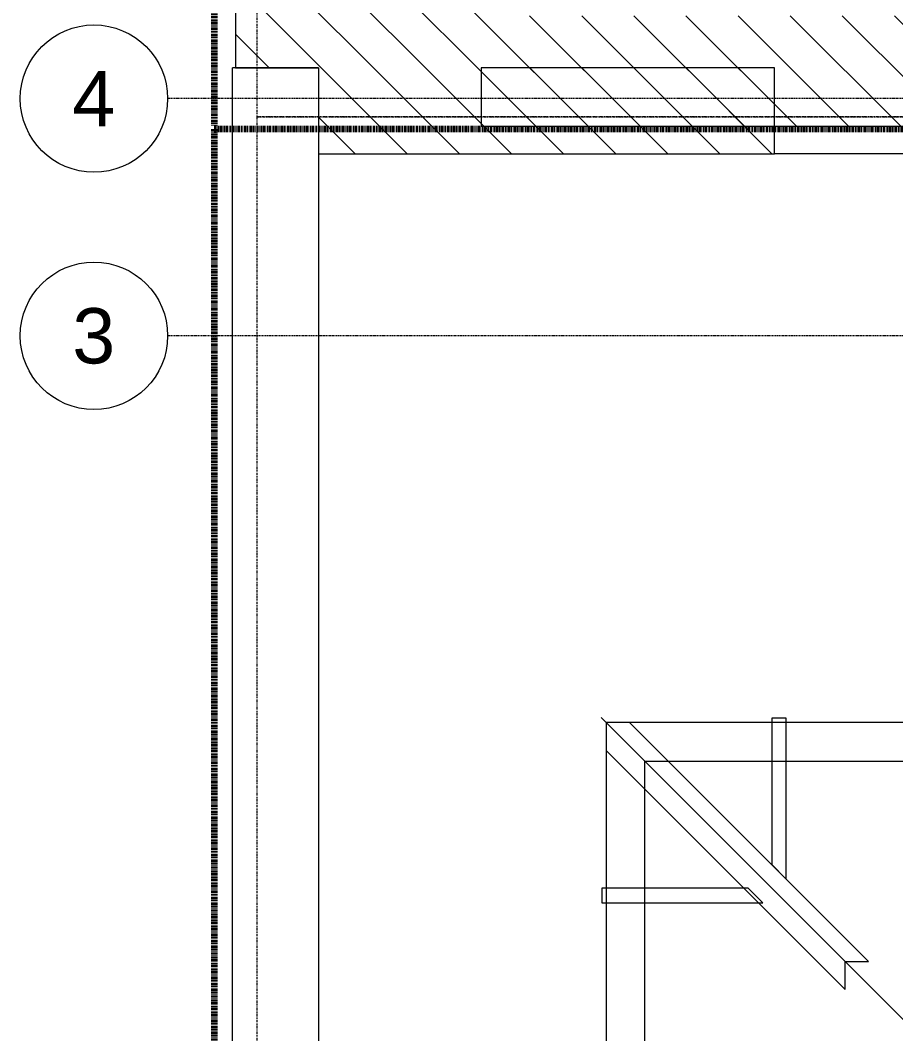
# Model space of a CAD drawing. Header units: inches. Extents: x -956 to 1409, y -1111 to 895.
# Drawn here: x -928.4 to -785.9, y -703.4 to -538.4 of the extents above; entities that cross this region are included whole.
import ezdxf

# ---------------------------------------------------------------- set-up
doc = ezdxf.new("R2010")
doc.units = ezdxf.units.IN
doc.header["$MEASUREMENT"] = 0
for name, pattern in [('Double Dash 3_8_', [1, 0.375, -0.125, 0.125, -0.125, 0.125, -0.125]), ('Double Dash 3_8__2_', [1, 0.375, -0.125, 0.125, -0.125, 0.125, -0.125]), ('Grid Line 1_4_', [0.4375, 0.25, -0.0625, 0.0625, -0.0625])]:
    doc.linetypes.add(name, pattern=pattern)
for name, color, linetype, lineweight in [('A-DETL', 90, 'Continuous', 13), ('A-GLAZ', 151, 'Continuous', 13), ('A-ROOF', 132, 'Continuous', 13), ('A-WALL', 113, 'Continuous', 13), ('A-WALL-PATT', 111, 'Continuous', 13), ('C-PROP-LINE', 91, 'Double Dash 3_8_', 20), ('S-BEAM', 12, 'Continuous', 13), ('S-GRID', 1, 'Continuous', 9), ('S-GRID-IDEN', 1, 'Continuous', 9)]:
    doc.layers.add(name, color=color, linetype=linetype, lineweight=lineweight)
doc.styles.add('Arial_1', font='arial.ttf', dxfattribs={"height": 9})
pattern_1 = [(135, (0, 0), (-4.24264, -4.24264), [])]

# ---------------------------------------------------------------- blocks, each defined once
blk = doc.blocks.new('Skylight-Wasco-Extended_Pyramid_System - Exst 5_12 8th-923633-8TH FLOOR TELECOM UNDERFLOOR ROUTING PLAN')
at = {"layer": 'A-GLAZ', "color": 53, "lineweight": 9}
for p, q in [((-56.34, 74.34), (-56.34, -74.34)), ((56.34, 74.34), (-56.34, 74.34)), ((-50, -68), (-50, 68)), ((-50, 68), (50, 68))]:
    blk.add_line(p, q, dxfattribs=at)
at = {"layer": 'S-BEAM', "color": 53, "lineweight": 9}
for p, q in [((0, 18), (-57.12, 75.12)), ((-52.51, 74.34), (-56.34, 74.34)), ((-56.34, 74.34), (-56.34, 69.76)), ((-13.59, 35.42), (-52.51, 74.34)), ((-29.36, 75.01), (-29.36, 51.18)), ((-26.98, 75.01), (-29.36, 75.01)), ((-26.98, 48.81), (-26.98, 75.01)), ((-56.34, 69.76), (-17.42, 30.84)), ((-29.36, 51.18), (-26.98, 48.81)), ((-57.01, 47.36), (-57.01, 44.98)), ((-33.18, 47.36), (-57.01, 47.36)), ((-30.81, 44.98), (-33.18, 47.36)), ((-57.01, 44.98), (-30.81, 44.98)), ((-17.42, 30.84), (-17.42, 35.42)), ((-17.42, 35.42), (-13.59, 35.42))]:
    blk.add_line(p, q, dxfattribs=at)
blk = doc.blocks.new('Family - ___-850868-8TH FLOOR TELECOM UNDERFLOOR ROUTING PLAN')
at = {"layer": 'C-PROP-LINE', "color": 133, "linetype": 'Double Dash 3_8__2_'}
for p, q in [((-889.89, 840.01), (-889.89, -554.08)), ((-889.89, -554.08), (389.27, -554.08))]:
    blk.add_line(p, q, dxfattribs=at)
blk = doc.blocks.new('Family - ___-851313-8TH FLOOR TELECOM UNDERFLOOR ROUTING PLAN')
at = {"layer": 'C-PROP-LINE', "color": 133, "linetype": 'Double Dash 3_8__2_'}
for p, q in [((389.27, -554.08), (-889.89, -554.08)), ((-889.89, -554.08), (-889.89, -1054.12))]:
    blk.add_line(p, q, dxfattribs=at)
blk = doc.blocks.new('Grid - Grid Head - Circle-20770-8TH FLOOR TELECOM UNDERFLOOR ROUTING PLAN')
at = {"layer": 'S-GRID-IDEN', "color": 53}
blk.add_circle((0, 0), 0.125, dxfattribs=at)
blk = doc.blocks.new('18433_1 - AEO NY - CENTRAL_rvt-1-8TH FLOOR TELECOM UNDERFLOOR ROUTING PLAN')
at = {"layer": 'A-WALL-PATT', "lineweight": 9}
h = blk.add_hatch(dxfattribs=at)
h.set_pattern_fill('FP_1', color=53, style=0, pattern_type=2)
h.set_pattern_definition(pattern_1)
h.paths.add_polyline_path([(-863.85, -239.74), (-863.85, -242.99), (-858.85, -242.99), (-858.85, -239.74), (-862.28, -239.74)], flags=0)
h.paths.add_polyline_path([(-863.85, -218.74), (-858.85, -218.74), (-858.85, -215.49), (-863.85, -215.49)], flags=0)
h.paths.add_polyline_path([(-863.85, 13.26), (-863.85, 10.01), (-858.85, 10.01), (-858.85, 13.26), (-862.1, 13.26)], flags=0)
h.paths.add_polyline_path([(-863.85, 34.26), (-858.85, 34.26), (-858.85, 37.51), (-863.85, 37.51)], flags=0)
h.paths.add_polyline_path([(-863.85, 264.01), (-863.85, 260.76), (-858.85, 260.76), (-858.85, 264.01), (-862.1, 264.01)], flags=0)
h.paths.add_polyline_path([(-863.85, 285.01), (-858.85, 285.01), (-858.85, 288.26), (-863.85, 288.25)], flags=0)
h.paths.add_polyline_path([(-863.85, 512.01), (-863.85, 508.76), (-858.85, 508.76), (-858.85, 512.01), (-862.1, 512.01)], flags=0)
h.paths.add_polyline_path([(-863.85, 533.01), (-858.85, 533.01), (-858.85, 536.26), (-863.85, 536.26)], flags=0)
h.paths.add_polyline_path([(-853.35, -546.12), (-853.36, -242.14), (-855.46, -242.14), (-855.46, -246.39), (-867.24, -246.39), (-867.24, -239.74), (-863.85, -239.74), (-863.85, -218.74), (-867.24, -218.74), (-867.24, -212.1), (-855.46, -212.1), (-855.46, -216.35), (-853.35, -216.35), (-853.36, 10.86), (-855.46, 10.86), (-855.46, 6.61), (-867.24, 6.61), (-867.24, 13.26), (-863.85, 13.26), (-863.85, 34.26), (-867.24, 34.26), (-867.24, 40.9), (-855.46, 40.9), (-855.46, 36.65), (-853.35, 36.65), (-853.37, 261.61), (-855.46, 261.61), (-855.46, 257.36), (-867.24, 257.36), (-867.24, 264.01), (-863.85, 264.01), (-863.85, 285.01), (-867.24, 285.01), (-867.24, 291.65), (-855.46, 291.65), (-855.46, 287.4), (-853.35, 287.4), (-853.38, 509.61), (-855.46, 509.61), (-855.46, 505.36), (-867.24, 505.36), (-867.24, 512.01), (-863.85, 512.01), (-863.85, 533.01), (-867.24, 533.01), (-867.24, 539.65), (-855.46, 539.65), (-855.46, 535.4), (-853.35, 535.4), (-853.38, 794.24), (-878.72, 794.24), (-878.72, 797.38), (-893.35, 797.38), (-893.35, -546.12), (-879.85, -546.12)], flags=0)
h.paths.add_polyline_path([(-857.85, -238.74), (-854.6, -238.74), (-854.6, -219.74), (-857.85, -219.74), (-857.85, -235.49)], flags=0)
h.paths.add_polyline_path([(-854.6, 14.26), (-854.6, 33.26), (-857.85, 33.26), (-857.85, 14.26), (-855.46, 14.26)], flags=0)
h.paths.add_polyline_path([(-857.85, 265.01), (-854.6, 265.01), (-854.6, 284.01), (-857.85, 284.01), (-857.85, 268.26)], flags=0)
h.paths.add_polyline_path([(-855.46, 513.01), (-854.6, 513.01), (-854.6, 532.01), (-857.85, 532.01), (-857.85, 513.01)], flags=0)
h = blk.add_hatch(dxfattribs=at)
h.set_pattern_fill('FP_1', color=53, style=0, pattern_type=2)
h.set_pattern_definition(pattern_1)
h.paths.add_polyline_path([(99.52, -555.62), (99.52, -537.62), (-361.03, -537.62), (-361.03, -555.62), (46.01, -555.62)], flags=0)
h.paths.add_polyline_path([(-514.73, -555.62), (-513.41, -555.62), (-513.41, -537.62), (-853.35, -537.62), (-853.35, -555.62), (-520.1, -555.62)], flags=0)
h = blk.add_hatch(dxfattribs=at)
h.set_pattern_fill('FP_1', color=53, style=0, pattern_type=2)
h.set_pattern_definition(pattern_1)
h.paths.add_polyline_path([(-805.6, -560.12), (-805.6, -546.12), (-879.85, -546.12), (-879.85, -560.12)], flags=0)
at = {"layer": 'A-ROOF', "color": 53, "lineweight": 9}
blk.add_line((-705.6, -560.12), (-805.6, -560.12), dxfattribs=at)
at = {"layer": 'A-WALL', "color": 133, "lineweight": 20}
for p, q in [((-893.35, 797.38), (-893.35, -546.12)), ((-893.35, -546.12), (-879.85, -546.12)), ((-879.85, -546.12), (-879.85, -560.12)), ((-805.6, -546.12), (-853.35, -546.12)), ((-853.35, -546.12), (-853.35, -555.62)), ((-805.6, -560.12), (-805.6, -546.12)), ((-853.35, -555.62), (-705.6, -555.62)), ((-879.85, -560.12), (-805.6, -560.12))]:
    blk.add_line(p, q, dxfattribs=at)
at = {"layer": 'A-WALL', "color": 53, "lineweight": 9}
for p, q in [((-893.85, -1042.12), (-893.85, -546.12)), ((-879.85, -546.12), (-893.85, -546.12)), ((-879.85, -546.12), (-879.85, -1042.12))]:
    blk.add_line(p, q, dxfattribs=at)
at = {"layer": 'S-GRID', "linetype": 'Grid Line 1_4_'}
for p, q in [((444.9, -551.12), (-904.42, -551.12)), ((444.9, -589.74), (-904.42, -589.74))]:
    blk.add_line(p, q, dxfattribs=at)
at = {"color": 133, "linetype": 'Double Dash 3_8__2_', "lineweight": 20}
for name in ['Family - ___-850868-8TH FLOOR TELECOM UNDERFLOOR ROUTING PLAN', 'Family - ___-851313-8TH FLOOR TELECOM UNDERFLOOR ROUTING PLAN']:
    blk.add_blockref(name, (0, 0), dxfattribs=at)
at = {"color": 9, "lineweight": 5, "xscale": 95.99999999999994, "yscale": 95.99999999999994, "zscale": 95.99999999999994, "rotation": 89.99999999999982}
for p in [(-916.42, -551.12), (-916.42, -589.74)]:
    blk.add_blockref('Grid - Grid Head - Circle-20770-8TH FLOOR TELECOM UNDERFLOOR ROUTING PLAN', p, dxfattribs=at)
at = {"color": 53, "lineweight": 9}
blk.add_blockref('Skylight-Wasco-Extended_Pyramid_System - Exst 5_12 8th-923633-8TH FLOOR TELECOM UNDERFLOOR ROUTING PLAN', (-776.69, -727.02), dxfattribs=at)
at = {"layer": 'S-GRID-IDEN', "char_height": 9, "width": 8.484, "attachment_point": 1, "style": 'Arial_1'}
for s, insert in [('4', (-919.95, -546.62)), ('3', (-919.95, -585.24))]:
    blk.add_mtext(s, dxfattribs=dict(at, insert=insert))

msp = doc.modelspace()

# ---------------------------------------------------------------- block references
at = {"lineweight": 5}
msp.add_blockref('18433_1 - AEO NY - CENTRAL_rvt-1-8TH FLOOR TELECOM UNDERFLOOR ROUTING PLAN', (0, 0), dxfattribs=at)

# ---------------------------------------------------------------- next in the draw order: linework, layer by layer
at = {"layer": 'A-DETL', "linetype": 'Double Dash 3_8_', "lineweight": 140}
for p, q in [((-896.85, 843.38), (-896.85, -555.62)), ((-896.85, -556.12), (-896.85, -1054.12)), ((304.4, -556.12), (-896.85, -556.12))]:
    msp.add_line(p, q, dxfattribs=at)

doc.saveas('drawing.dxf')
